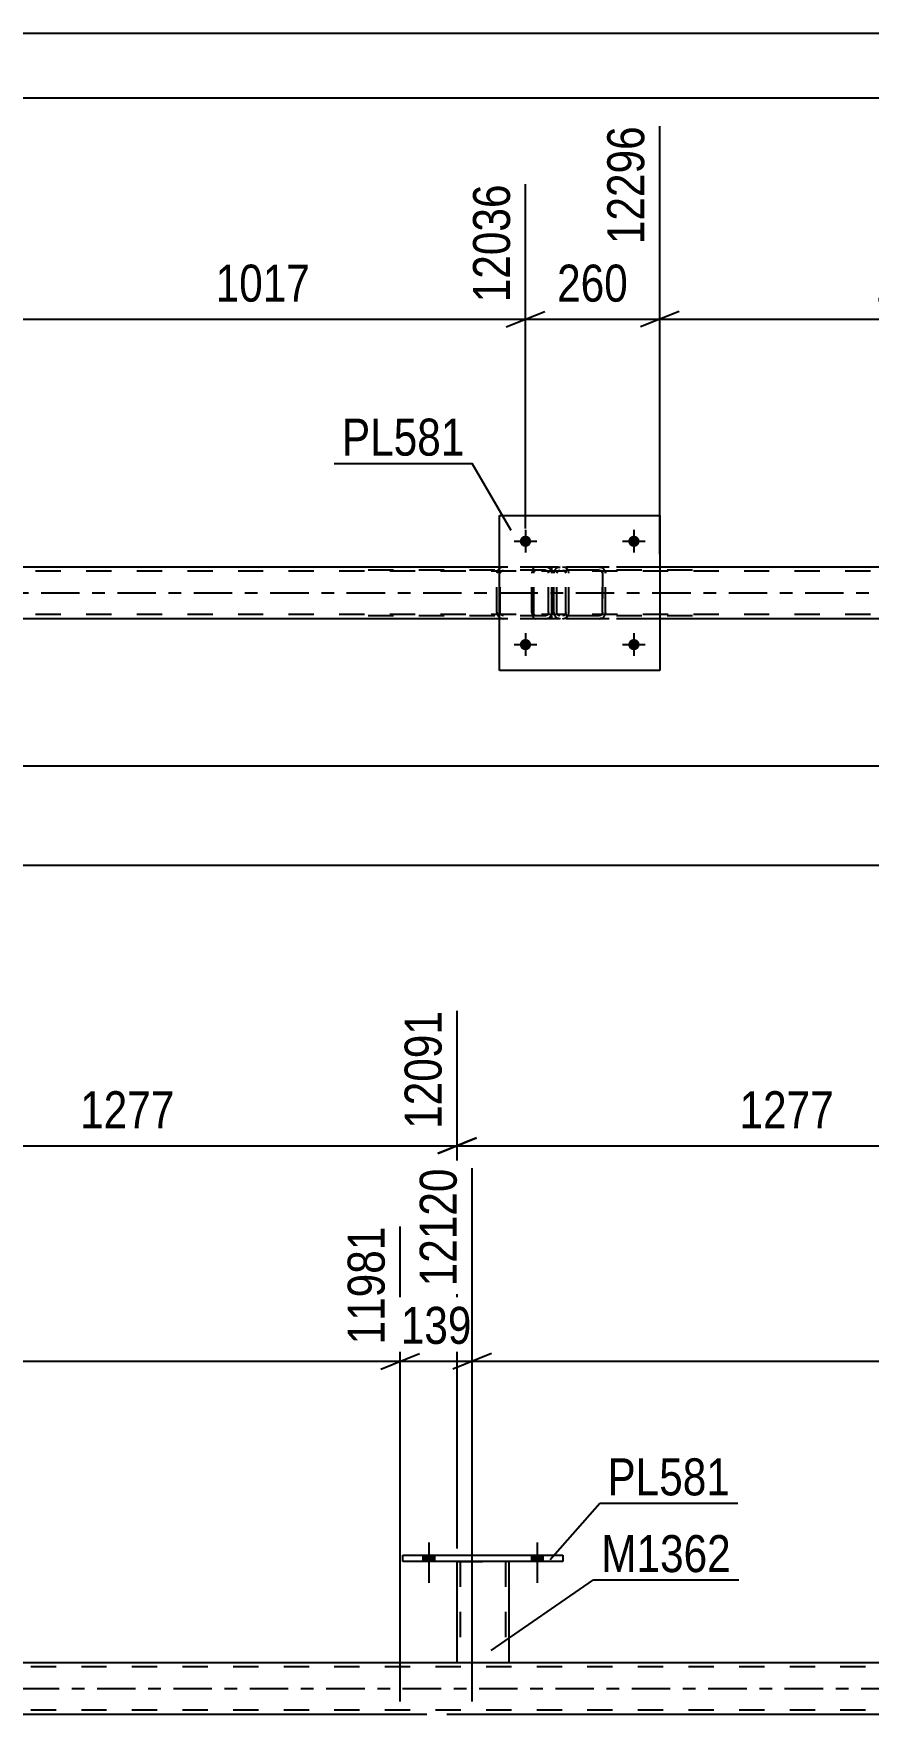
# Model space of a CAD drawing. Header units: millimetres. Extents: x 0 to 841, y 0 to 594.
# Drawn here: x 528.8 to 593.5, y 463.9 to 594 of the extents above; entities that cross this region are included whole.
import ezdxf

# ---------------------------------------------------------------- set-up
doc = ezdxf.new("R2010")
doc.units = ezdxf.units.MM
doc.linetypes.add('DXK_LINE_DOT2', pattern=[3.9198, 1.9599, -1.9599])
doc.linetypes.add('DXK_LINE_DOT3', pattern=[5.9187, 2.979, -0.9799, 0.9799, -0.9799])
doc.styles.add('Arial Narrow', font='ARIALN.TTF', dxfattribs={"height": 0.2})

# ---------------------------------------------------------------- blocks, each defined once
blk = doc.blocks.new('Unknown-232924665-1133')
at = {"color": 5, "linetype": 'Continuous'}
for p, q in [((841, 594), (0, 594)), ((836, 589), (5, 589))]:
    blk.add_line(p, q, dxfattribs=at)
blk = doc.blocks.new('Bolt-232924665-23160 - 2062')
at = {"linetype": 'Continuous'}
for points in [[(567.39, 546.7, -1), (566.51, 546.7, -1)], [(575.79, 546.7, -1), (574.91, 546.7, -1)]]:
    blk.add_hatch(color=1, dxfattribs=at).paths.add_polyline_path(points)
at = {"color": 1, "linetype": 'Continuous'}
for p, q in [((566.07, 546.7), (567.83, 546.7)), ((566.95, 547.58), (566.95, 545.82)), ((574.47, 546.7), (576.23, 546.7)), ((575.35, 547.58), (575.35, 545.82))]:
    blk.add_line(p, q, dxfattribs=at)
blk = doc.blocks.new('Part-232924665-2103 - 2062')
at = {"color": 7, "linetype": 'DXK_LINE_DOT2'}
for p, q in [((750.47, 552.38), (85.52, 552.38)), ((577.35, 552.7), (564.95, 552.7)), ((750.47, 549.02), (85.52, 549.02)), ((577.35, 548.7), (564.95, 548.7))]:
    blk.add_line(p, q, dxfattribs=at)
at = {"color": 2, "linetype": 'Continuous'}
for p, q in [((564.95, 552.7), (526.27, 552.7)), ((616.03, 552.7), (577.35, 552.7)), ((564.95, 548.7), (526.27, 548.7)), ((616.03, 548.7), (577.35, 548.7))]:
    blk.add_line(p, q, dxfattribs=at)
at = {"color": 7, "linetype": 'DXK_LINE_DOT3'}
blk.add_line((85.52, 550.7), (750.47, 550.7), dxfattribs=at)
blk = doc.blocks.new('Part-232924665-23131 - 2062')
at = {"color": 7, "linetype": 'DXK_LINE_DOT2'}
for p, q in [((569.15, 552.22), (569.18, 552.41)), ((569.18, 552.41), (569.15, 552.22)), ((569.15, 549.18), (569.15, 552.22)), ((569.15, 549.18), (569.15, 552.22)), ((569.39, 552.22), (569.4, 552.31)), ((569.39, 549.18), (569.39, 552.22)), ((569.39, 549.18), (569.39, 552.22)), ((569.4, 552.31), (569.46, 552.39)), ((569.44, 552.67), (569.63, 552.7)), ((569.63, 552.7), (569.44, 552.67)), ((569.46, 552.39), (569.53, 552.44)), ((569.53, 552.44), (569.63, 552.46)), ((572.67, 552.7), (569.63, 552.7)), ((572.67, 552.46), (569.63, 552.46)), ((572.67, 552.7), (572.85, 552.67)), ((572.85, 552.67), (572.67, 552.7)), ((572.67, 552.46), (572.76, 552.44)), ((572.76, 552.44), (572.84, 552.39)), ((572.84, 552.39), (572.89, 552.31)), ((572.89, 552.31), (572.91, 552.22)), ((572.91, 549.18), (572.91, 552.22)), ((572.91, 552.22), (572.91, 549.18)), ((573.11, 552.41), (573.15, 552.22)), ((573.15, 552.22), (573.11, 552.41)), ((573.15, 549.18), (573.15, 552.22)), ((573.15, 549.18), (573.15, 552.22)), ((569.18, 549), (569.15, 549.18)), ((569.15, 549.18), (569.18, 549)), ((569.4, 549.09), (569.39, 549.18)), ((572.91, 549.18), (572.89, 549.09)), ((573.15, 549.18), (573.11, 549)), ((573.11, 549), (573.15, 549.18)), ((569.46, 549.01), (569.4, 549.09)), ((569.63, 548.7), (569.44, 548.74)), ((569.44, 548.74), (569.63, 548.7)), ((569.53, 548.96), (569.46, 549.01)), ((569.63, 548.94), (569.53, 548.96)), ((572.67, 548.94), (569.63, 548.94)), ((572.67, 548.7), (569.63, 548.7)), ((572.76, 548.96), (572.67, 548.94)), ((572.85, 548.74), (572.67, 548.7)), ((572.67, 548.7), (572.85, 548.74)), ((572.84, 549.01), (572.76, 548.96)), ((572.89, 549.09), (572.84, 549.01))]:
    blk.add_line(p, q, dxfattribs=at)
at = {"color": 7, "linetype": 'DXK_LINE_DOT3'}
blk.add_line((571.15, 550.7), (571.15, 550.7), dxfattribs=at)
at = {"color": 7, "linetype": 'DXK_LINE_DOT2'}
for centre, start, end in [((569.63, 552.22), 112.5, 157.5), ((569.63, 552.22), 112.5, 157.5), ((572.67, 552.22), 22.5, 67.5), ((572.67, 552.22), 22.5, 67.5), ((569.63, 549.18), 202.5, 247.5), ((569.63, 549.18), 202.5, 247.5), ((572.67, 549.18), 292.5, 337.5), ((572.67, 549.18), 292.5, 337.5)]:
    blk.add_arc(centre, 0.48, start, end, dxfattribs=at)
blk = doc.blocks.new('Part-232924665-2175 - 2062')
at = {"color": 7, "linetype": 'DXK_LINE_DOT2'}
for p, q in [((568.49, 552.7), (553.5, 552.7)), ((568.49, 552.46), (553.5, 552.46)), ((564.77, 552.36), (564.74, 552.22)), ((564.74, 549.18), (564.74, 552.22)), ((564.78, 552.41), (564.77, 552.36)), ((565, 552.22), (565.02, 552.32)), ((565, 549.18), (565, 552.22)), ((565.02, 552.32), (565.07, 552.39)), ((565.25, 552.7), (565.06, 552.67)), ((565.07, 552.39), (565.16, 552.45)), ((565.16, 552.45), (565.25, 552.46)), ((568.68, 552.67), (568.49, 552.7)), ((568.49, 552.46), (568.59, 552.45)), ((568.59, 552.45), (568.67, 552.39)), ((568.67, 552.39), (568.72, 552.32)), ((568.72, 552.32), (568.74, 552.22)), ((568.74, 549.18), (568.74, 552.22)), ((569, 552.22), (568.96, 552.41)), ((569, 549.18), (569, 552.22)), ((564.74, 549.18), (564.76, 549.1)), ((564.76, 549.1), (564.78, 549)), ((565.02, 549.09), (565, 549.18)), ((565.07, 549.01), (565.02, 549.09)), ((568.72, 549.09), (568.67, 549.01)), ((568.74, 549.18), (568.72, 549.09)), ((568.96, 549), (569, 549.18)), ((568.49, 548.94), (553.5, 548.94)), ((568.49, 548.7), (553.5, 548.7)), ((565.06, 548.74), (565.25, 548.7)), ((565.16, 548.96), (565.07, 549.01)), ((565.25, 548.94), (565.16, 548.96)), ((568.59, 548.96), (568.49, 548.94)), ((568.49, 548.7), (568.68, 548.74)), ((568.67, 549.01), (568.59, 548.96))]:
    blk.add_line(p, q, dxfattribs=at)
for centre, start, end in [((565.23, 552.2), 110.7583, 155.68), ((568.51, 552.2), 24.32, 69.2417), ((565.23, 549.2), 204.32, 249.2417), ((568.51, 549.2), 290.7583, 335.68)]:
    blk.add_arc(centre, 0.496, start, end, dxfattribs=at)
blk = doc.blocks.new('Bolt-232924665-23161 - 2062')
at = {"linetype": 'Continuous'}
for points in [[(567.39, 554.7, -1), (566.51, 554.7, -1)], [(575.79, 554.7, -1), (574.91, 554.7, -1)]]:
    blk.add_hatch(color=1, dxfattribs=at).paths.add_polyline_path(points)
at = {"color": 1, "linetype": 'Continuous'}
for p, q in [((566.07, 554.7), (567.83, 554.7)), ((566.95, 555.58), (566.95, 553.82)), ((574.47, 554.7), (576.23, 554.7)), ((575.35, 555.58), (575.35, 553.82))]:
    blk.add_line(p, q, dxfattribs=at)
blk = doc.blocks.new('Part-232924665-14442 - 2062')
at = {"color": 7, "linetype": 'DXK_LINE_DOT2'}
for p, q in [((567.47, 552.41), (567.45, 552.22)), ((567.45, 549.18), (567.45, 552.22)), ((567.53, 552.56), (567.47, 552.41)), ((567.62, 552.67), (567.53, 552.56)), ((567.59, 552.22), (567.6, 552.32)), ((567.59, 549.18), (567.59, 552.22)), ((567.6, 552.32), (567.63, 552.39)), ((567.72, 552.7), (567.62, 552.67)), ((567.63, 552.39), (567.67, 552.45)), ((567.67, 552.45), (567.72, 552.46)), ((579.88, 552.7), (567.72, 552.7)), ((579.88, 552.46), (567.72, 552.46)), ((569, 552.46), (569, 552.7)), ((570.01, 552.67), (569.81, 552.7)), ((569.81, 552.46), (569.91, 552.45)), ((569.91, 552.45), (569.99, 552.39)), ((569.99, 552.39), (570.05, 552.32)), ((570.05, 552.32), (570.07, 552.22)), ((570.07, 549.18), (570.07, 552.22)), ((570.32, 552.22), (570.28, 552.41)), ((570.32, 549.18), (570.32, 552.22)), ((567.45, 549.18), (567.47, 549)), ((567.6, 549.09), (567.59, 549.18)), ((567.63, 549.01), (567.6, 549.09)), ((570.05, 549.09), (569.99, 549.01)), ((570.07, 549.18), (570.05, 549.09)), ((570.28, 549), (570.32, 549.18)), ((567.47, 549), (567.53, 548.84)), ((567.53, 548.84), (567.62, 548.74)), ((567.62, 548.74), (567.72, 548.7)), ((567.67, 548.96), (567.63, 549.01)), ((567.72, 548.94), (567.67, 548.96)), ((579.88, 548.94), (567.72, 548.94)), ((579.88, 548.7), (567.72, 548.7)), ((569, 548.7), (569, 548.94)), ((569.91, 548.96), (569.81, 548.94)), ((569.81, 548.7), (570.01, 548.74)), ((569.99, 549.01), (569.91, 548.96))]:
    blk.add_line(p, q, dxfattribs=at)
for centre, start, end in [((569.83, 552.21), 23.8494, 68.8059), ((569.83, 549.2), 291.1941, 336.1506)]:
    blk.add_arc(centre, 0.492, start, end, dxfattribs=at)
blk = doc.blocks.new('Part-232924665-23132 - 2062')
at = {"color": 2, "linetype": 'Continuous'}
for p, q in [((564.95, 544.7), (564.95, 556.7)), ((564.95, 556.7), (577.35, 556.7)), ((577.35, 556.7), (577.35, 544.7)), ((577.35, 544.7), (564.95, 544.7))]:
    blk.add_line(p, q, dxfattribs=at)
blk = doc.blocks.new('Part-232924665-2512 - 2333')
at = {"color": 7, "linetype": 'DXK_LINE_DOT2'}
for p, q in [((785.37, 467.56), (78.02, 467.56)), ((565.65, 467.88), (561.65, 467.88)), ((785.37, 464.2), (78.02, 464.2)), ((731.77, 463.88), (216.71, 463.88)), ((562.82, 463.88), (557.24, 463.88))]:
    blk.add_line(p, q, dxfattribs=at)
at = {"color": 2, "linetype": 'Continuous'}
for p, q in [((561.65, 467.88), (514.57, 467.88)), ((612.73, 467.88), (565.65, 467.88)), ((557.24, 463.88), (477.68, 463.88)), ((642.38, 463.88), (562.82, 463.88))]:
    blk.add_line(p, q, dxfattribs=at)
at = {"color": 7, "linetype": 'DXK_LINE_DOT3'}
blk.add_line((78.02, 465.88), (785.37, 465.88), dxfattribs=at)
blk = doc.blocks.new('Part-232924665-23555 - 2333')
at = {"color": 2, "linetype": 'Continuous'}
for p, q in [((557.45, 475.72), (557.45, 476.2)), ((557.45, 476.2), (569.85, 476.2)), ((569.85, 475.72), (557.45, 475.72)), ((569.85, 476.2), (569.85, 475.72))]:
    blk.add_line(p, q, dxfattribs=at)
blk = doc.blocks.new('Part-232924665-23554 - 2333')
at = {"color": 7, "linetype": 'DXK_LINE_DOT2'}
for p, q in [((561.65, 475.73), (565.65, 475.73)), ((561.65, 475.72), (561.65, 475.73)), ((561.65, 475.73), (561.65, 475.72)), ((561.89, 475.73), (561.89, 467.88)), ((565.41, 475.73), (565.41, 467.88)), ((565.65, 475.73), (565.65, 475.72)), ((565.65, 475.72), (565.65, 475.73)), ((565.39, 467.88), (565.41, 467.88))]:
    blk.add_line(p, q, dxfattribs=at)
at = {"color": 2, "linetype": 'Continuous'}
for p, q in [((561.65, 467.88), (561.65, 475.72)), ((565.65, 475.72), (565.65, 467.88)), ((565.61, 467.88), (561.65, 467.88)), ((565.65, 467.88), (565.61, 467.88))]:
    blk.add_line(p, q, dxfattribs=at)
blk = doc.blocks.new('Bolt-232924665-23583 - 2333')
at = {"linetype": 'Continuous'}
for points in [[(559.01, 475.72), (559.89, 475.72), (559.89, 476.2), (559.01, 476.2)], [(567.41, 475.72), (568.29, 475.72), (568.29, 476.2), (567.41, 476.2)]]:
    blk.add_hatch(color=1, dxfattribs=at).paths.add_polyline_path(points)
at = {"color": 1, "linetype": 'Continuous'}
for p, q in [((559.45, 477.2), (559.45, 474.08)), ((567.85, 477.2), (567.85, 474.08)), ((559.01, 476.2), (559.01, 475.72)), ((559.89, 476.2), (559.89, 475.72)), ((567.41, 476.2), (567.41, 475.72)), ((568.29, 476.2), (568.29, 475.72))]:
    blk.add_line(p, q, dxfattribs=at)
blk = doc.blocks.new('Bolt-232924665-23584 - 2333')
at = {"linetype": 'Continuous'}
for points in [[(559.01, 475.72), (559.89, 475.72), (559.89, 476.2), (559.01, 476.2)], [(567.41, 475.72), (568.29, 475.72), (568.29, 476.2), (567.41, 476.2)]]:
    blk.add_hatch(color=1, dxfattribs=at).paths.add_polyline_path(points)
at = {"color": 1, "linetype": 'Continuous'}
for p, q in [((559.45, 477.2), (559.45, 474.08)), ((567.85, 477.2), (567.85, 474.08)), ((559.01, 476.2), (559.01, 475.72)), ((559.89, 476.2), (559.89, 475.72)), ((567.41, 476.2), (567.41, 475.72)), ((568.29, 476.2), (568.29, 475.72))]:
    blk.add_line(p, q, dxfattribs=at)
blk = doc.blocks.new('StraightDimension-232924665-2277 - 2062')
at = {"color": 7, "linetype": 'Continuous'}
blk.add_line((85.52, 537.32), (797.19, 537.32), dxfattribs=at)
blk = doc.blocks.new('StraightDimension-232924665-26212 - 2062')
at = {"color": 7, "linetype": 'Continuous'}
for p, q in [((577.35, 553.7), (577.35, 586.84)), ((618.03, 555.7), (618.03, 582.34)), ((578.85, 572.5), (575.85, 571.3)), ((577.35, 571.9), (618.03, 571.9)), ((616.53, 571.3), (619.53, 572.5))]:
    blk.add_line(p, q, dxfattribs=at)
at = {"color": 0}
blk.add_wipeout([(601.94, 572.65), (601.94, 576.85), (593.43, 576.85), (593.43, 572.65)], dxfattribs=at)
at = {"color": 3, "style": 'Arial Narrow'}
blk.add_text('1017', height=2.863, dxfattribs=at).set_placement((594.03, 573.25))
at = {"color": 0, "linetype": 'Continuous'}
blk.add_wipeout([(617.43, 582.94), (613.23, 582.94), (613.23, 572.6), (617.43, 572.6)], dxfattribs=at)
at = {"color": 3, "linetype": 'Continuous', "style": 'Arial Narrow'}
blk.add_text('13313', height=2.863, rotation=90.0002, dxfattribs=at).set_placement((616.83, 573.2))
blk = doc.blocks.new('StraightDimension-232924665-26213 - 2062')
at = {"color": 7, "linetype": 'Continuous'}
for p, q in [((577.35, 553.7), (577.35, 586.84)), ((566.95, 555.7), (566.95, 582.34)), ((565.45, 571.3), (568.45, 572.5)), ((566.95, 571.9), (577.35, 571.9)), ((578.85, 572.5), (575.85, 571.3))]:
    blk.add_line(p, q, dxfattribs=at)
at = {"color": 0}
blk.add_wipeout([(575.49, 572.65), (575.49, 576.85), (568.8, 576.85), (568.8, 572.65)], dxfattribs=at)
at = {"color": 3, "style": 'Arial Narrow'}
blk.add_text('260', height=2.863, dxfattribs=at).set_placement((569.4, 573.25))
at = {"color": 0, "linetype": 'Continuous'}
blk.add_wipeout([(576.75, 587.44), (572.55, 587.44), (572.55, 577.1), (576.75, 577.1)], dxfattribs=at)
at = {"color": 3, "linetype": 'Continuous', "style": 'Arial Narrow'}
blk.add_text('12296', height=2.863, rotation=90.0002, dxfattribs=at).set_placement((576.15, 577.7))
blk = doc.blocks.new('StraightDimension-232924665-26214 - 2062')
at = {"color": 7, "linetype": 'Continuous'}
for p, q in [((526.27, 553.7), (526.27, 586.84)), ((566.95, 555.7), (566.95, 582.34)), ((527.77, 572.5), (524.77, 571.3)), ((526.27, 571.9), (566.95, 571.9)), ((565.45, 571.3), (568.45, 572.5))]:
    blk.add_line(p, q, dxfattribs=at)
at = {"color": 0}
blk.add_wipeout([(550.86, 572.65), (550.86, 576.85), (542.35, 576.85), (542.35, 572.65)], dxfattribs=at)
at = {"color": 3, "style": 'Arial Narrow'}
blk.add_text('1017', height=2.863, dxfattribs=at).set_placement((542.95, 573.25))
at = {"color": 0, "linetype": 'Continuous'}
blk.add_wipeout([(566.35, 582.94), (562.15, 582.94), (562.15, 572.6), (566.35, 572.6)], dxfattribs=at)
at = {"color": 3, "linetype": 'Continuous', "style": 'Arial Narrow'}
blk.add_text('12036', height=2.863, rotation=90.0002, dxfattribs=at).set_placement((565.75, 573.2))
blk = doc.blocks.new('StraightDimension-232924665-26873 - 2062')
at = {"color": 7, "linetype": 'Continuous'}
blk.add_line((84.88, 529.62), (797.88, 529.62), dxfattribs=at)
blk = doc.blocks.new('StraightDimension-232924665-21695 - 2333')
at = {"color": 7, "linetype": 'Continuous'}
for p, q in [((477.68, 464.88), (477.68, 504.33)), ((557.24, 464.88), (557.24, 501.66)), ((479.18, 491.82), (476.18, 490.62)), ((477.68, 491.22), (557.24, 491.22)), ((555.74, 490.62), (558.74, 491.82))]:
    blk.add_line(p, q, dxfattribs=at)
at = {"color": 0}
blk.add_wipeout([(521.72, 491.97), (521.72, 496.17), (513.21, 496.17), (513.21, 491.97)], dxfattribs=at)
at = {"color": 3, "style": 'Arial Narrow'}
blk.add_text('1989', height=2.863, dxfattribs=at).set_placement((513.81, 492.57))
at = {"color": 0, "linetype": 'Continuous'}
blk.add_wipeout([(556.64, 502.26), (552.44, 502.26), (552.44, 491.92), (556.64, 491.92)], dxfattribs=at)
at = {"color": 3, "linetype": 'Continuous', "style": 'Arial Narrow'}
blk.add_text('11981', height=2.863, rotation=90.0002, dxfattribs=at).set_placement((556.04, 492.52))
blk = doc.blocks.new('StraightDimension-232924665-28673 - 2333')
at = {"color": 7, "linetype": 'Continuous'}
for p, q in [((561.65, 476.72), (561.65, 518.35)), ((612.73, 476.72), (612.73, 518.35)), ((563.15, 508.51), (560.15, 507.31)), ((561.65, 507.91), (612.73, 507.91)), ((611.23, 507.31), (614.23, 508.51))]:
    blk.add_line(p, q, dxfattribs=at)
at = {"color": 0}
blk.add_wipeout([(591.44, 508.66), (591.44, 512.86), (582.93, 512.86), (582.93, 508.66)], dxfattribs=at)
at = {"color": 3, "style": 'Arial Narrow'}
blk.add_text('1277', height=2.863, dxfattribs=at).set_placement((583.53, 509.26))
at = {"color": 0, "linetype": 'Continuous'}
blk.add_wipeout([(612.13, 518.95), (607.93, 518.95), (607.93, 508.61), (612.13, 508.61)], dxfattribs=at)
at = {"color": 3, "linetype": 'Continuous', "style": 'Arial Narrow'}
blk.add_text('13368', height=2.863, rotation=90.0002, dxfattribs=at).set_placement((611.53, 509.21))
blk = doc.blocks.new('StraightDimension-232924665-28674 - 2333')
at = {"color": 7, "linetype": 'Continuous'}
for p, q in [((510.57, 476.73), (510.57, 518.35)), ((561.65, 476.72), (561.65, 518.35)), ((512.07, 508.51), (509.07, 507.31)), ((510.57, 507.91), (561.65, 507.91)), ((560.15, 507.31), (563.15, 508.51))]:
    blk.add_line(p, q, dxfattribs=at)
at = {"color": 0}
blk.add_wipeout([(540.36, 508.66), (540.36, 512.86), (531.85, 512.86), (531.85, 508.66)], dxfattribs=at)
at = {"color": 3, "style": 'Arial Narrow'}
blk.add_text('1277', height=2.863, dxfattribs=at).set_placement((532.45, 509.26))
at = {"color": 0, "linetype": 'Continuous'}
blk.add_wipeout([(561.05, 518.95), (556.85, 518.95), (556.85, 508.61), (561.05, 508.61)], dxfattribs=at)
at = {"color": 3, "linetype": 'Continuous', "style": 'Arial Narrow'}
blk.add_text('12091', height=2.863, rotation=90.0002, dxfattribs=at).set_placement((560.45, 509.21))
blk = doc.blocks.new('StraightDimension-232924665-21694 - 2333')
at = {"color": 7, "linetype": 'Continuous'}
for p, q in [((562.82, 464.88), (562.82, 506.16)), ((557.24, 464.88), (557.24, 501.66)), ((555.74, 490.62), (558.74, 491.82)), ((557.24, 491.22), (562.82, 491.22)), ((564.32, 491.82), (561.32, 490.62))]:
    blk.add_line(p, q, dxfattribs=at)
at = {"color": 0}
blk.add_wipeout([(563.37, 491.97), (563.37, 496.17), (556.69, 496.17), (556.69, 491.97)], dxfattribs=at)
at = {"color": 3, "style": 'Arial Narrow'}
blk.add_text('139', height=2.863, dxfattribs=at).set_placement((557.29, 492.57))
at = {"color": 0, "linetype": 'Continuous'}
blk.add_wipeout([(562.22, 506.76), (558.02, 506.76), (558.02, 496.42), (562.22, 496.42)], dxfattribs=at)
at = {"color": 3, "linetype": 'Continuous', "style": 'Arial Narrow'}
blk.add_text('12120', height=2.863, rotation=90.0002, dxfattribs=at).set_placement((561.62, 497.02))
blk = doc.blocks.new('StraightDimension-232924665-21693 - 2333')
at = {"color": 7, "linetype": 'Continuous'}
for p, q in [((562.82, 464.88), (562.82, 506.16)), ((642.38, 464.88), (642.38, 501.66)), ((564.32, 491.82), (561.32, 490.62)), ((562.82, 491.22), (642.38, 491.22)), ((640.88, 490.62), (643.88, 491.82))]:
    blk.add_line(p, q, dxfattribs=at)
at = {"color": 0}
blk.add_wipeout([(606.85, 491.97), (606.85, 496.17), (598.34, 496.17), (598.34, 491.97)], dxfattribs=at)
at = {"color": 3, "style": 'Arial Narrow'}
blk.add_text('1989', height=2.863, dxfattribs=at).set_placement((598.94, 492.57))
at = {"color": 0, "linetype": 'Continuous'}
blk.add_wipeout([(641.78, 502.26), (637.58, 502.26), (637.58, 491.92), (641.78, 491.92)], dxfattribs=at)
at = {"color": 3, "linetype": 'Continuous', "style": 'Arial Narrow'}
blk.add_text('14109', height=2.863, rotation=90.0002, dxfattribs=at).set_placement((641.18, 492.52))
blk = doc.blocks.new('Mark-232924665-27028 - 2062')
at = {"color": 0}
blk.add_wipeout([(562.23, 561.33), (562.23, 564.33), (552.73, 564.33), (552.73, 561.33)], dxfattribs=at)
blk.add_wipeout([(562.23, 561.33), (562.23, 564.33), (552.73, 564.33), (552.73, 561.33)], dxfattribs=at)
at = {"color": 30, "linetype": 'Continuous'}
for p in [(552.13, 560.73), (565.83, 555.53)]:
    blk.add_line(p, (562.83, 560.73), dxfattribs=at)
at = {"color": 3, "style": 'Arial Narrow'}
blk.add_text('PL581', height=2.863, dxfattribs=at).set_placement((552.73, 561.33))
blk = doc.blocks.new('Mark-232924665-27193 - 2333')
at = {"color": 0}
blk.add_wipeout([(582.8, 480.84), (582.8, 483.84), (573.3, 483.84), (573.3, 480.84)], dxfattribs=at)
blk.add_wipeout([(582.8, 480.84), (582.8, 483.84), (573.3, 483.84), (573.3, 480.84)], dxfattribs=at)
at = {"color": 30, "linetype": 'Continuous'}
for p, q in [((568.87, 475.88), (572.7, 480.24)), ((572.7, 480.24), (583.4, 480.24))]:
    blk.add_line(p, q, dxfattribs=at)
at = {"color": 3, "style": 'Arial Narrow'}
blk.add_text('PL581', height=2.863, dxfattribs=at).set_placement((573.3, 480.84))
blk = doc.blocks.new('Mark-232924665-27190 - 2333')
at = {"color": 0}
blk.add_wipeout([(582.87, 474.9), (582.87, 477.9), (572.82, 477.9), (572.82, 474.9)], dxfattribs=at)
blk.add_wipeout([(582.87, 474.9), (582.87, 477.9), (572.82, 477.9), (572.82, 474.9)], dxfattribs=at)
at = {"color": 30, "linetype": 'Continuous'}
for p, q in [((564.29, 468.82), (572.22, 474.3)), ((572.22, 474.3), (583.47, 474.3))]:
    blk.add_line(p, q, dxfattribs=at)
at = {"color": 3, "style": 'Arial Narrow'}
blk.add_text('M1362', height=2.863, dxfattribs=at).set_placement((572.82, 474.9))

msp = doc.modelspace()

# ---------------------------------------------------------------- block references
for name in ['Unknown-232924665-1133', 'Part-232924665-23132 - 2062', 'Part-232924665-2103 - 2062', 'Bolt-232924665-23161 - 2062', 'Part-232924665-2175 - 2062', 'Part-232924665-14442 - 2062', 'Part-232924665-23131 - 2062', 'Bolt-232924665-23160 - 2062', 'Bolt-232924665-23583 - 2333', 'Bolt-232924665-23584 - 2333', 'Part-232924665-23555 - 2333', 'Part-232924665-23554 - 2333', 'Part-232924665-2512 - 2333']:
    msp.add_blockref(name, (0, 0))

# ---------------------------------------------------------------- next in the draw order: block references
for name in ['StraightDimension-232924665-26212 - 2062', 'StraightDimension-232924665-2277 - 2062', 'StraightDimension-232924665-28673 - 2333', 'StraightDimension-232924665-21695 - 2333']:
    msp.add_blockref(name, (0, 0))

# ---------------------------------------------------------------- next in the draw order: block references
for name in ['StraightDimension-232924665-26213 - 2062', 'StraightDimension-232924665-26873 - 2062', 'StraightDimension-232924665-28674 - 2333']:
    msp.add_blockref(name, (0, 0))

# ---------------------------------------------------------------- next in the draw order: block references
for name in ['StraightDimension-232924665-26214 - 2062', 'StraightDimension-232924665-21694 - 2333']:
    msp.add_blockref(name, (0, 0))

# ---------------------------------------------------------------- next in the draw order: block references
for name in ['Mark-232924665-27028 - 2062', 'StraightDimension-232924665-21693 - 2333']:
    msp.add_blockref(name, (0, 0))

# ---------------------------------------------------------------- next in the draw order: block references
msp.add_blockref('Mark-232924665-27193 - 2333', (0, 0))

# ---------------------------------------------------------------- next in the draw order: block references
msp.add_blockref('Mark-232924665-27190 - 2333', (0, 0))

doc.saveas('drawing.dxf')
